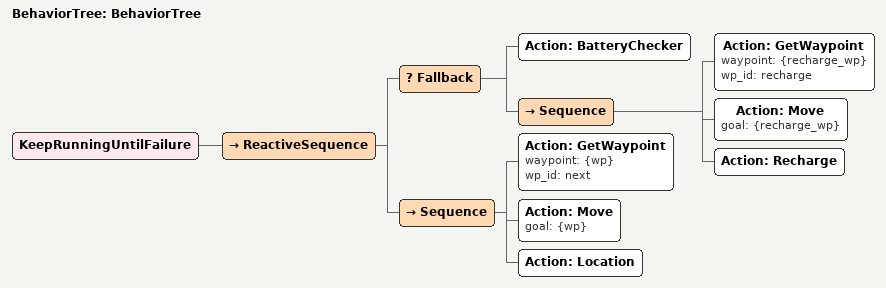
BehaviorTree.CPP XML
<?xml version="1.0"?>
<root main_tree_to_execute="BehaviorTree">
    <BehaviorTree ID="BehaviorTree">
        <KeepRunningUntilFailure>
            <ReactiveSequence>
                <Fallback>
                    <Action ID="BatteryChecker"/>
                    <Sequence>
                        <Action ID="GetWaypoint" waypoint="{recharge_wp}" wp_id="recharge"/>
                        <Action ID="Move" goal="{recharge_wp}"/>
                        <Action ID="Recharge"/>
                    </Sequence>
                </Fallback>
                <Sequence>
                    <Action ID="GetWaypoint" waypoint="{wp}" wp_id="next"/>
                    <Action ID="Move" goal="{wp}"/>
                    <Action ID="Location"/>
                </Sequence>
            </ReactiveSequence>
        </KeepRunningUntilFailure>
    </BehaviorTree>
</root>
